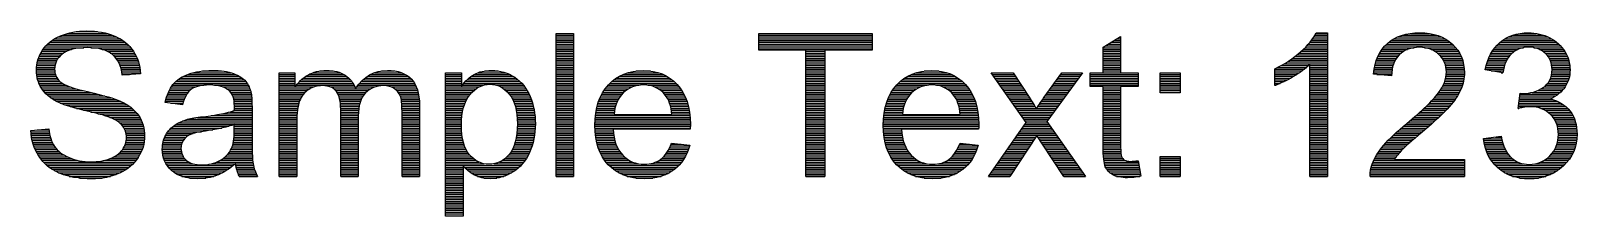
# Model space of a CAD drawing. Header units: metres. Extents: x 2.3 to 90.9, y 0.4 to 5.6.
# Drawn here: x 2.25 to 45.54, y 0.39 to 5.57 of the extents above; entities that cross this region are included whole.
import ezdxf

# ---------------------------------------------------------------- set-up
doc = ezdxf.new("R2010")
doc.units = ezdxf.units.M
pattern_1 = [(0, (0, 0), (0, 0.05), [])]

msp = doc.modelspace()

# ---------------------------------------------------------------- hatches: boundary and pattern name
h = msp.add_hatch()
h.set_pattern_fill('MY_PATTERN', color=1, style=0, pattern_type=2)
h.set_pattern_definition(pattern_1)
edge = h.paths.add_edge_path()
edge.add_line((2.251, 2.785), (2.75, 2.829))
edge.add_spline(control_points=[(2.75, 2.829), (2.774, 2.629), (2.829, 2.465), (2.915, 2.336), (3.002, 2.208), (3.136, 2.104), (3.318, 2.025), (3.5, 1.946), (3.704, 1.907), (3.932, 1.907), (4.134, 1.907), (4.312, 1.937), (4.467, 1.997), (4.621, 2.057), (4.736, 2.139), (4.812, 2.244), (4.887, 2.348), (4.925, 2.462), (4.925, 2.586), (4.925, 2.711), (4.889, 2.821), (4.816, 2.915), (4.743, 3.008), (4.623, 3.087), (4.456, 3.151), (4.348, 3.193), (4.111, 3.258), (3.744, 3.346), (3.376, 3.434), (3.119, 3.517), (2.971, 3.595), (2.78, 3.696), (2.638, 3.82), (2.544, 3.968), (2.451, 4.116), (2.404, 4.282), (2.404, 4.466), (2.404, 4.668), (2.461, 4.857), (2.576, 5.032), (2.69, 5.208), (2.858, 5.341), (3.078, 5.432), (3.298, 5.523), (3.543, 5.568), (3.812, 5.568), (4.108, 5.568), (4.37, 5.52), (4.596, 5.425), (4.823, 5.329), (4.997, 5.189), (5.119, 5.003), (5.241, 4.818), (5.306, 4.608), (5.315, 4.373)], knot_values=[0, 0, 0, 0, 1, 1, 1, 2, 2, 2, 3, 3, 3, 4, 4, 4, 5, 5, 5, 6, 6, 6, 7, 7, 7, 8, 8, 8, 9, 9, 9, 10, 10, 10, 11, 11, 11, 12, 12, 12, 13, 13, 13, 14, 14, 14, 15, 15, 15, 16, 16, 16, 17, 17, 17, 18, 18, 18, 18], degree=3, periodic=0)
edge.add_line((5.315, 4.373), (4.808, 4.335))
edge.add_spline(control_points=[(4.808, 4.335), (4.78, 4.588), (4.688, 4.779), (4.531, 4.908), (4.373, 5.037), (4.141, 5.102), (3.834, 5.102), (3.513, 5.102), (3.28, 5.043), (3.134, 4.926), (2.987, 4.808), (2.914, 4.667), (2.914, 4.501), (2.914, 4.358), (2.966, 4.239), (3.07, 4.147), (3.171, 4.054), (3.437, 3.959), (3.868, 3.862), (4.298, 3.764), (4.593, 3.679), (4.753, 3.606), (4.986, 3.499), (5.158, 3.363), (5.269, 3.198), (5.38, 3.034), (5.435, 2.844), (5.435, 2.63), (5.435, 2.417), (5.374, 2.216), (5.252, 2.028), (5.131, 1.84), (4.955, 1.693), (4.727, 1.589), (4.499, 1.484), (4.242, 1.432), (3.956, 1.432), (3.594, 1.432), (3.291, 1.485), (3.046, 1.59), (2.802, 1.696), (2.61, 1.854), (2.471, 2.066), (2.332, 2.278), (2.258, 2.518), (2.251, 2.785)], knot_values=[0, 0, 0, 0, 1, 1, 1, 2, 2, 2, 3, 3, 3, 4, 4, 4, 5, 5, 5, 6, 6, 6, 7, 7, 7, 8, 8, 8, 9, 9, 9, 10, 10, 10, 11, 11, 11, 12, 12, 12, 13, 13, 13, 14, 14, 14, 15, 15, 15, 15], degree=3, periodic=0)
h = msp.add_hatch()
h.set_pattern_fill('MY_PATTERN', color=1, style=0, pattern_type=2)
h.set_pattern_definition(pattern_1)
h.paths.add_polyline_path([(16.955, 1.5), (16.955, 5.5), (17.446, 5.5), (17.446, 1.5), (16.955, 1.5)])
h = msp.add_hatch()
h.set_pattern_fill('MY_PATTERN', color=1, style=0, pattern_type=2)
h.set_pattern_definition(pattern_1)
h.paths.add_polyline_path([(23.948, 1.5), (23.948, 5.028), (22.63, 5.028), (22.63, 5.5), (25.801, 5.5), (25.801, 5.028), (24.477, 5.028), (24.477, 1.5), (23.948, 1.5)])
h = msp.add_hatch()
h.set_pattern_fill('MY_PATTERN', color=1, style=0, pattern_type=2)
h.set_pattern_definition(pattern_1)
edge = h.paths.add_edge_path()
edge.add_line((33.255, 1.939), (33.326, 1.505))
edge.add_spline(control_points=[(33.326, 1.505), (33.188, 1.476), (33.064, 1.462), (32.955, 1.462), (32.777, 1.462), (32.638, 1.49), (32.54, 1.546), (32.442, 1.603), (32.373, 1.677), (32.333, 1.769), (32.293, 1.861), (32.273, 2.054), (32.273, 2.349)], knot_values=[0, 0, 0, 0, 1, 1, 1, 2, 2, 2, 3, 3, 3, 4, 4, 4, 4], degree=3, periodic=0)
edge.add_line((32.273, 2.349), (32.273, 4.016))
edge.add_line((32.273, 4.016), (31.913, 4.016))
edge.add_line((31.913, 4.016), (31.913, 4.398))
edge.add_line((31.913, 4.398), (32.273, 4.398))
edge.add_line((32.273, 4.398), (32.273, 5.115))
edge.add_line((32.273, 5.115), (32.761, 5.41))
edge.add_line((32.761, 5.41), (32.761, 4.398))
edge.add_line((32.761, 4.398), (33.255, 4.398))
edge.add_line((33.255, 4.398), (33.255, 4.016))
edge.add_line((33.255, 4.016), (32.761, 4.016))
edge.add_line((32.761, 4.016), (32.761, 2.321))
edge.add_spline(control_points=[(32.761, 2.321), (32.761, 2.181), (32.77, 2.091), (32.787, 2.051), (32.804, 2.011), (32.833, 1.979), (32.872, 1.956), (32.911, 1.932), (32.967, 1.92), (33.04, 1.92), (33.094, 1.92), (33.166, 1.927), (33.255, 1.939)], knot_values=[0, 0, 0, 0, 1, 1, 1, 2, 2, 2, 3, 3, 3, 4, 4, 4, 4], degree=3, periodic=0)
h = msp.add_hatch()
h.set_pattern_fill('MY_PATTERN', color=1, style=0, pattern_type=2)
h.set_pattern_definition(pattern_1)
edge = h.paths.add_edge_path()
edge.add_line((38.554, 1.5), (38.063, 1.5))
edge.add_line((38.063, 1.5), (38.063, 4.63))
edge.add_spline(control_points=[(38.063, 4.63), (37.945, 4.517), (37.789, 4.404), (37.598, 4.291), (37.406, 4.178), (37.233, 4.094), (37.08, 4.038)], knot_values=[0, 0, 0, 0, 1, 1, 1, 2, 2, 2, 2], degree=3, periodic=0)
edge.add_line((37.08, 4.038), (37.08, 4.512))
edge.add_spline(control_points=[(37.08, 4.512), (37.355, 4.641), (37.595, 4.798), (37.801, 4.982), (38.006, 5.165), (38.152, 5.344), (38.237, 5.516)], knot_values=[0, 0, 0, 0, 1, 1, 1, 2, 2, 2, 2], degree=3, periodic=0)
edge.add_line((38.237, 5.516), (38.554, 5.516))
edge.add_line((38.554, 5.516), (38.554, 1.5))
h = msp.add_hatch()
h.set_pattern_fill('MY_PATTERN', color=1, style=0, pattern_type=2)
h.set_pattern_definition(pattern_1)
edge = h.paths.add_edge_path()
edge.add_line((42.393, 1.972), (42.393, 1.5))
edge.add_line((42.393, 1.5), (39.749, 1.5))
edge.add_spline(control_points=[(39.749, 1.5), (39.745, 1.618), (39.764, 1.732), (39.806, 1.841), (39.874, 2.021), (39.981, 2.198), (40.13, 2.373), (40.278, 2.548), (40.492, 2.75), (40.772, 2.979), (41.207, 3.335), (41.501, 3.618), (41.653, 3.826), (41.806, 4.034), (41.883, 4.231), (41.883, 4.417), (41.883, 4.611), (41.813, 4.776), (41.674, 4.909), (41.535, 5.043), (41.353, 5.11), (41.13, 5.11), (40.893, 5.11), (40.704, 5.039), (40.562, 4.897), (40.42, 4.755), (40.348, 4.559), (40.347, 4.308)], knot_values=[0, 0, 0, 0, 1, 1, 1, 2, 2, 2, 3, 3, 3, 4, 4, 4, 5, 5, 5, 6, 6, 6, 7, 7, 7, 8, 8, 8, 9, 9, 9, 9], degree=3, periodic=0)
edge.add_line((40.347, 4.308), (39.842, 4.359))
edge.add_spline(control_points=[(39.842, 4.359), (39.876, 4.736), (40.006, 5.023), (40.232, 5.22), (40.457, 5.418), (40.76, 5.516), (41.141, 5.516), (41.524, 5.516), (41.828, 5.41), (42.052, 5.197), (42.276, 4.984), (42.387, 4.721), (42.387, 4.406), (42.387, 4.246), (42.355, 4.088), (42.289, 3.934), (42.224, 3.779), (42.115, 3.616), (41.963, 3.445), (41.811, 3.274), (41.559, 3.04), (41.206, 2.741), (40.911, 2.494), (40.722, 2.326), (40.638, 2.238), (40.555, 2.15), (40.486, 2.061), (40.431, 1.972)], knot_values=[0, 0, 0, 0, 1, 1, 1, 2, 2, 2, 3, 3, 3, 4, 4, 4, 5, 5, 5, 6, 6, 6, 7, 7, 7, 8, 8, 8, 9, 9, 9, 9], degree=3, periodic=0)
edge.add_line((40.431, 1.972), (42.393, 1.972))
h = msp.add_hatch()
h.set_pattern_fill('MY_PATTERN', color=1, style=0, pattern_type=2)
h.set_pattern_definition(pattern_1)
edge = h.paths.add_edge_path()
edge.add_line((42.922, 2.556), (43.413, 2.621))
edge.add_spline(control_points=[(43.413, 2.621), (43.47, 2.343), (43.566, 2.143), (43.701, 2.02), (43.837, 1.897), (44.002, 1.836), (44.196, 1.836), (44.427, 1.836), (44.623, 1.916), (44.782, 2.076), (44.941, 2.236), (45.02, 2.434), (45.02, 2.671), (45.02, 2.896), (44.947, 3.082), (44.799, 3.229), (44.652, 3.375), (44.465, 3.448), (44.237, 3.448), (44.145, 3.448), (44.029, 3.43), (43.891, 3.394)], knot_values=[0, 0, 0, 0, 1, 1, 1, 2, 2, 2, 3, 3, 3, 4, 4, 4, 5, 5, 5, 6, 6, 6, 7, 7, 7, 7], degree=3, periodic=0)
edge.add_line((43.891, 3.394), (43.945, 3.825))
edge.add_spline(control_points=[(43.945, 3.825), (43.978, 3.821), (44.005, 3.819), (44.025, 3.819), (44.234, 3.819), (44.422, 3.874), (44.589, 3.983), (44.757, 4.092), (44.84, 4.26), (44.84, 4.488), (44.84, 4.668), (44.779, 4.817), (44.658, 4.935), (44.536, 5.053), (44.378, 5.113), (44.186, 5.113), (43.995, 5.113), (43.835, 5.053), (43.708, 4.932), (43.581, 4.812), (43.499, 4.632), (43.462, 4.392)], knot_values=[0, 0, 0, 0, 1, 1, 1, 2, 2, 2, 3, 3, 3, 4, 4, 4, 5, 5, 5, 6, 6, 6, 7, 7, 7, 7], degree=3, periodic=0)
edge.add_line((43.462, 4.392), (42.971, 4.48))
edge.add_spline(control_points=[(42.971, 4.48), (43.031, 4.809), (43.168, 5.064), (43.381, 5.245), (43.593, 5.426), (43.858, 5.516), (44.175, 5.516), (44.393, 5.516), (44.594, 5.47), (44.778, 5.376), (44.961, 5.282), (45.102, 5.154), (45.199, 4.992), (45.296, 4.831), (45.345, 4.659), (45.345, 4.477), (45.345, 4.304), (45.299, 4.147), (45.206, 4.005), (45.113, 3.863), (44.976, 3.75), (44.794, 3.666)], knot_values=[0, 0, 0, 0, 1, 1, 1, 2, 2, 2, 3, 3, 3, 4, 4, 4, 5, 5, 5, 6, 6, 6, 7, 7, 7, 7], degree=3, periodic=0)
edge.add_spline(control_points=[(44.794, 3.666), (45.03, 3.612), (45.214, 3.499), (45.345, 3.327), (45.476, 3.155), (45.542, 2.94), (45.542, 2.681), (45.542, 2.332), (45.414, 2.036), (45.16, 1.793), (44.905, 1.55), (44.583, 1.429), (44.194, 1.429), (43.843, 1.429), (43.551, 1.534), (43.319, 1.743), (43.087, 1.952), (42.955, 2.223), (42.922, 2.556)], knot_values=[0, 0, 0, 0, 1, 1, 1, 2, 2, 2, 3, 3, 3, 4, 4, 4, 5, 5, 5, 6, 6, 6, 6], degree=3, periodic=0)
h = msp.add_hatch()
h.set_pattern_fill('MY_PATTERN', color=1, style=0, pattern_type=2)
h.set_pattern_definition(pattern_1)
edge = h.paths.add_edge_path()
edge.add_spline(control_points=[(7.986, 1.857), (7.804, 1.703), (7.629, 1.594), (7.461, 1.53), (7.293, 1.466), (7.112, 1.435), (6.92, 1.435), (6.601, 1.435), (6.357, 1.512), (6.186, 1.668), (6.015, 1.823), (5.929, 2.022), (5.929, 2.264), (5.929, 2.406), (5.961, 2.535), (6.026, 2.653), (6.09, 2.77), (6.175, 2.864), (6.28, 2.935), (6.384, 3.006), (6.502, 3.06), (6.633, 3.096), (6.729, 3.122), (6.875, 3.146), (7.07, 3.17), (7.466, 3.217), (7.758, 3.274), (7.945, 3.339)], knot_values=[0, 0, 0, 0, 1, 1, 1, 2, 2, 2, 3, 3, 3, 4, 4, 4, 5, 5, 5, 6, 6, 6, 7, 7, 7, 8, 8, 8, 9, 9, 9, 9], degree=3, periodic=0)
edge.add_spline(control_points=[(7.945, 3.339), (7.947, 3.406), (7.948, 3.449), (7.948, 3.467), (7.948, 3.667), (7.902, 3.808), (7.809, 3.89), (7.683, 4.001), (7.497, 4.057), (7.25, 4.057), (7.019, 4.057), (6.848, 4.016), (6.738, 3.935), (6.628, 3.854), (6.547, 3.711), (6.494, 3.505)], knot_values=[0, 0, 0, 0, 1, 1, 1, 2, 2, 2, 3, 3, 3, 4, 4, 4, 5, 5, 5, 5], degree=3, periodic=0)
edge.add_line((6.494, 3.505), (6.014, 3.571))
edge.add_spline(control_points=[(6.014, 3.571), (6.057, 3.776), (6.129, 3.942), (6.229, 4.069), (6.329, 4.195), (6.474, 4.293), (6.663, 4.361), (6.852, 4.429), (7.071, 4.463), (7.321, 4.463), (7.568, 4.463), (7.769, 4.434), (7.924, 4.376), (8.078, 4.318), (8.192, 4.244), (8.265, 4.156), (8.337, 4.068), (8.388, 3.957), (8.417, 3.822)], knot_values=[0, 0, 0, 0, 1, 1, 1, 2, 2, 2, 3, 3, 3, 4, 4, 4, 5, 5, 5, 6, 6, 6, 6], degree=3, periodic=0)
edge.add_spline(control_points=[(8.417, 3.822), (8.434, 3.738), (8.442, 3.587), (8.442, 3.369)], knot_values=[0, 0, 0, 0, 1, 1, 1, 1], degree=3, periodic=0)
edge.add_line((8.442, 3.369), (8.442, 2.714))
edge.add_spline(control_points=[(8.442, 2.714), (8.442, 2.258), (8.452, 1.969), (8.473, 1.848), (8.494, 1.727), (8.536, 1.611), (8.598, 1.5)], knot_values=[0, 0, 0, 0, 1, 1, 1, 2, 2, 2, 2], degree=3, periodic=0)
edge.add_line((8.598, 1.5), (8.085, 1.5))
edge.add_spline(control_points=[(8.085, 1.5), (8.034, 1.602), (8.001, 1.721), (7.986, 1.857)], knot_values=[0, 0, 0, 0, 1, 1, 1, 1], degree=3, periodic=0)
edge = h.paths.add_edge_path(flags=0)
edge.add_spline(control_points=[(7.945, 2.954), (7.767, 2.882), (7.5, 2.82), (7.143, 2.769), (6.941, 2.74), (6.799, 2.707), (6.715, 2.671), (6.631, 2.634), (6.567, 2.581), (6.521, 2.511), (6.476, 2.441), (6.453, 2.363), (6.453, 2.278), (6.453, 2.147), (6.503, 2.038), (6.602, 1.95), (6.701, 1.863), (6.846, 1.819), (7.037, 1.819), (7.226, 1.819), (7.394, 1.861), (7.542, 1.943), (7.689, 2.026), (7.797, 2.139), (7.866, 2.283), (7.919, 2.394), (7.945, 2.558), (7.945, 2.774)], knot_values=[0, 0, 0, 0, 1, 1, 1, 2, 2, 2, 3, 3, 3, 4, 4, 4, 5, 5, 5, 6, 6, 6, 7, 7, 7, 8, 8, 8, 9, 9, 9, 9], degree=3, periodic=0)
edge.add_line((7.945, 2.774), (7.945, 2.954))
h = msp.add_hatch()
h.set_pattern_fill('MY_PATTERN', color=1, style=0, pattern_type=2)
h.set_pattern_definition(pattern_1)
edge = h.paths.add_edge_path()
edge.add_line((9.203, 1.5), (9.203, 4.398))
edge.add_line((9.203, 4.398), (9.643, 4.398))
edge.add_line((9.643, 4.398), (9.643, 3.991))
edge.add_spline(control_points=[(9.643, 3.991), (9.734, 4.133), (9.854, 4.247), (10.005, 4.334), (10.156, 4.42), (10.328, 4.463), (10.521, 4.463), (10.736, 4.463), (10.912, 4.419), (11.049, 4.329), (11.186, 4.24), (11.283, 4.116), (11.34, 3.956)], knot_values=[0, 0, 0, 0, 1, 1, 1, 2, 2, 2, 3, 3, 3, 4, 4, 4, 4], degree=3, periodic=0)
edge.add_spline(control_points=[(11.34, 3.956), (11.569, 4.294), (11.867, 4.463), (12.235, 4.463), (12.522, 4.463), (12.743, 4.384), (12.898, 4.224), (13.052, 4.065), (13.13, 3.82), (13.13, 3.489)], knot_values=[0, 0, 0, 0, 1, 1, 1, 2, 2, 2, 3, 3, 3, 3], degree=3, periodic=0)
edge.add_line((13.13, 3.489), (13.13, 1.5))
edge.add_line((13.13, 1.5), (12.641, 1.5))
edge.add_line((12.641, 1.5), (12.641, 3.325))
edge.add_spline(control_points=[(12.641, 3.325), (12.641, 3.522), (12.625, 3.663), (12.593, 3.75), (12.562, 3.836), (12.504, 3.906), (12.42, 3.958), (12.337, 4.011), (12.238, 4.038), (12.126, 4.038), (11.922, 4.038), (11.753, 3.97), (11.618, 3.834), (11.483, 3.699), (11.416, 3.482), (11.416, 3.183)], knot_values=[0, 0, 0, 0, 1, 1, 1, 2, 2, 2, 3, 3, 3, 4, 4, 4, 5, 5, 5, 5], degree=3, periodic=0)
edge.add_line((11.416, 3.183), (11.416, 1.5))
edge.add_line((11.416, 1.5), (10.925, 1.5))
edge.add_line((10.925, 1.5), (10.925, 3.383))
edge.add_spline(control_points=[(10.925, 3.383), (10.925, 3.601), (10.885, 3.765), (10.805, 3.874), (10.725, 3.983), (10.594, 4.038), (10.412, 4.038), (10.274, 4.038), (10.146, 4.001), (10.029, 3.928), (9.911, 3.856), (9.826, 3.749), (9.774, 3.609), (9.721, 3.469), (9.694, 3.267), (9.694, 3.003)], knot_values=[0, 0, 0, 0, 1, 1, 1, 2, 2, 2, 3, 3, 3, 4, 4, 4, 5, 5, 5, 5], degree=3, periodic=0)
edge.add_line((9.694, 3.003), (9.694, 1.5))
edge.add_line((9.694, 1.5), (9.203, 1.5))
h = msp.add_hatch()
h.set_pattern_fill('MY_PATTERN', color=1, style=0, pattern_type=2)
h.set_pattern_definition(pattern_1)
edge = h.paths.add_edge_path()
edge.add_line((13.858, 0.389), (13.858, 4.398))
edge.add_line((13.858, 4.398), (14.306, 4.398))
edge.add_line((14.306, 4.398), (14.306, 4.021))
edge.add_spline(control_points=[(14.306, 4.021), (14.411, 4.168), (14.53, 4.279), (14.663, 4.353), (14.796, 4.426), (14.957, 4.463), (15.146, 4.463), (15.393, 4.463), (15.612, 4.399), (15.801, 4.272), (15.99, 4.145), (16.133, 3.965), (16.229, 3.733), (16.326, 3.501), (16.374, 3.247), (16.374, 2.971), (16.374, 2.674), (16.321, 2.407), (16.214, 2.17), (16.108, 1.932), (15.953, 1.751), (15.75, 1.624), (15.548, 1.498), (15.334, 1.435), (15.111, 1.435), (14.947, 1.435), (14.8, 1.469), (14.67, 1.538), (14.54, 1.607), (14.433, 1.695), (14.349, 1.8)], knot_values=[0, 0, 0, 0, 1, 1, 1, 2, 2, 2, 3, 3, 3, 4, 4, 4, 5, 5, 5, 6, 6, 6, 7, 7, 7, 8, 8, 8, 9, 9, 9, 10, 10, 10, 10], degree=3, periodic=0)
edge.add_line((14.349, 1.8), (14.349, 0.389))
edge.add_line((14.349, 0.389), (13.858, 0.389))
edge = h.paths.add_edge_path(flags=0)
edge.add_spline(control_points=[(14.303, 2.932), (14.303, 2.56), (14.378, 2.284), (14.529, 2.106), (14.68, 1.927), (14.863, 1.838), (15.078, 1.838), (15.296, 1.838), (15.483, 1.931), (15.638, 2.115), (15.794, 2.3), (15.872, 2.586), (15.872, 2.973), (15.872, 3.343), (15.796, 3.619), (15.644, 3.803), (15.492, 3.987), (15.311, 4.078), (15.1, 4.078), (14.89, 4.078), (14.705, 3.981), (14.544, 3.785), (14.383, 3.59), (14.303, 3.305), (14.303, 2.932)], knot_values=[0, 0, 0, 0, 1, 1, 1, 2, 2, 2, 3, 3, 3, 4, 4, 4, 5, 5, 5, 6, 6, 6, 7, 7, 7, 8, 8, 8, 8], degree=3, periodic=0)
h = msp.add_hatch()
h.set_pattern_fill('MY_PATTERN', color=1, style=0, pattern_type=2)
h.set_pattern_definition(pattern_1)
edge = h.paths.add_edge_path()
edge.add_line((20.191, 2.433), (20.698, 2.37))
edge.add_spline(control_points=[(20.698, 2.37), (20.618, 2.074), (20.47, 1.844), (20.254, 1.68), (20.037, 1.516), (19.761, 1.435), (19.424, 1.435), (19, 1.435), (18.664, 1.565), (18.416, 1.826), (18.168, 2.087), (18.044, 2.453), (18.044, 2.924), (18.044, 3.412), (18.169, 3.79), (18.42, 4.059), (18.671, 4.329), (18.997, 4.463), (19.397, 4.463), (19.784, 4.463), (20.101, 4.331), (20.347, 4.068), (20.592, 3.804), (20.715, 3.433), (20.715, 2.954), (20.715, 2.925), (20.714, 2.882), (20.712, 2.823)], knot_values=[0, 0, 0, 0, 1, 1, 1, 2, 2, 2, 3, 3, 3, 4, 4, 4, 5, 5, 5, 6, 6, 6, 7, 7, 7, 8, 8, 8, 9, 9, 9, 9], degree=3, periodic=0)
edge.add_line((20.712, 2.823), (18.551, 2.823))
edge.add_spline(control_points=[(18.551, 2.823), (18.569, 2.505), (18.659, 2.261), (18.821, 2.092), (18.983, 1.923), (19.185, 1.838), (19.427, 1.838), (19.607, 1.838), (19.761, 1.886), (19.888, 1.98), (20.015, 2.075), (20.116, 2.226), (20.191, 2.433)], knot_values=[0, 0, 0, 0, 1, 1, 1, 2, 2, 2, 3, 3, 3, 4, 4, 4, 4], degree=3, periodic=0)
edge = h.paths.add_edge_path(flags=0)
edge.add_line((18.578, 3.227), (20.196, 3.227))
edge.add_spline(control_points=[(20.196, 3.227), (20.175, 3.471), (20.113, 3.654), (20.011, 3.776), (19.854, 3.965), (19.652, 4.059), (19.402, 4.059), (19.177, 4.059), (18.987, 3.984), (18.834, 3.833), (18.68, 3.682), (18.595, 3.48), (18.578, 3.227)], knot_values=[0, 0, 0, 0, 1, 1, 1, 2, 2, 2, 3, 3, 3, 4, 4, 4, 4], degree=3, periodic=0)
h = msp.add_hatch()
h.set_pattern_fill('MY_PATTERN', color=1, style=0, pattern_type=2)
h.set_pattern_definition(pattern_1)
edge = h.paths.add_edge_path()
edge.add_line((28.265, 2.433), (28.772, 2.37))
edge.add_spline(control_points=[(28.772, 2.37), (28.692, 2.074), (28.544, 1.844), (28.327, 1.68), (28.111, 1.516), (27.834, 1.435), (27.498, 1.435), (27.074, 1.435), (26.738, 1.565), (26.49, 1.826), (26.241, 2.087), (26.117, 2.453), (26.117, 2.924), (26.117, 3.412), (26.243, 3.79), (26.494, 4.059), (26.745, 4.329), (27.07, 4.463), (27.471, 4.463), (27.858, 4.463), (28.175, 4.331), (28.42, 4.068), (28.666, 3.804), (28.789, 3.433), (28.789, 2.954), (28.789, 2.925), (28.788, 2.882), (28.786, 2.823)], knot_values=[0, 0, 0, 0, 1, 1, 1, 2, 2, 2, 3, 3, 3, 4, 4, 4, 5, 5, 5, 6, 6, 6, 7, 7, 7, 8, 8, 8, 9, 9, 9, 9], degree=3, periodic=0)
edge.add_line((28.786, 2.823), (26.625, 2.823))
edge.add_spline(control_points=[(26.625, 2.823), (26.643, 2.505), (26.733, 2.261), (26.895, 2.092), (27.057, 1.923), (27.259, 1.838), (27.501, 1.838), (27.681, 1.838), (27.834, 1.886), (27.962, 1.98), (28.089, 2.075), (28.19, 2.226), (28.265, 2.433)], knot_values=[0, 0, 0, 0, 1, 1, 1, 2, 2, 2, 3, 3, 3, 4, 4, 4, 4], degree=3, periodic=0)
edge = h.paths.add_edge_path(flags=0)
edge.add_line((26.652, 3.227), (28.27, 3.227))
edge.add_spline(control_points=[(28.27, 3.227), (28.248, 3.471), (28.186, 3.654), (28.085, 3.776), (27.928, 3.965), (27.725, 4.059), (27.476, 4.059), (27.251, 4.059), (27.061, 3.984), (26.907, 3.833), (26.754, 3.682), (26.668, 3.48), (26.652, 3.227)], knot_values=[0, 0, 0, 0, 1, 1, 1, 2, 2, 2, 3, 3, 3, 4, 4, 4, 4], degree=3, periodic=0)
h = msp.add_hatch()
h.set_pattern_fill('MY_PATTERN', color=1, style=0, pattern_type=2)
h.set_pattern_definition(pattern_1)
edge = h.paths.add_edge_path()
edge.add_line((29.061, 1.5), (30.12, 3.006))
edge.add_line((30.12, 3.006), (29.141, 4.398))
edge.add_line((29.141, 4.398), (29.754, 4.398))
edge.add_line((29.754, 4.398), (30.199, 3.718))
edge.add_spline(control_points=[(30.199, 3.718), (30.283, 3.589), (30.35, 3.481), (30.401, 3.394)], knot_values=[0, 0, 0, 0, 1, 1, 1, 1], degree=3, periodic=0)
edge.add_spline(control_points=[(30.401, 3.394), (30.481, 3.514), (30.555, 3.62), (30.622, 3.713)], knot_values=[0, 0, 0, 0, 1, 1, 1, 1], degree=3, periodic=0)
edge.add_line((30.622, 3.713), (31.111, 4.398))
edge.add_line((31.111, 4.398), (31.697, 4.398))
edge.add_line((31.697, 4.398), (30.696, 3.033))
edge.add_line((30.696, 3.033), (31.774, 1.5))
edge.add_line((31.774, 1.5), (31.171, 1.5))
edge.add_line((31.171, 1.5), (30.576, 2.4))
edge.add_line((30.576, 2.4), (30.417, 2.643))
edge.add_line((30.417, 2.643), (29.656, 1.5))
edge.add_line((29.656, 1.5), (29.061, 1.5))
h = msp.add_hatch()
h.set_pattern_fill('MY_PATTERN', color=1, style=0, pattern_type=2)
h.set_pattern_definition(pattern_1)
h.paths.add_polyline_path([(33.872, 3.838), (33.872, 4.398), (34.431, 4.398), (34.431, 3.838), (33.872, 3.838)])
h = msp.add_hatch()
h.set_pattern_fill('MY_PATTERN', color=1, style=0, pattern_type=2)
h.set_pattern_definition(pattern_1)
h.paths.add_polyline_path([(33.872, 1.5), (33.872, 2.059), (34.431, 2.059), (34.431, 1.5), (33.872, 1.5)])

# ---------------------------------------------------------------- linework, layer by layer
at = {"color": 2}
for points in [[(16.955, 1.5), (16.955, 5.5), (17.446, 5.5), (17.446, 1.5), (16.955, 1.5)], [(23.948, 1.5), (23.948, 5.028), (22.63, 5.028), (22.63, 5.5), (25.801, 5.5), (25.801, 5.028), (24.477, 5.028), (24.477, 1.5), (23.948, 1.5)], [(32.273, 2.349), (32.273, 4.016), (31.913, 4.016), (31.913, 4.398), (32.273, 4.398), (32.273, 5.115), (32.761, 5.41), (32.761, 4.398), (33.255, 4.398), (33.255, 4.016), (32.761, 4.016), (32.761, 2.321)], [(38.237, 5.516), (38.554, 5.516), (38.554, 1.5)], [(5.315, 4.373), (4.808, 4.335)], [(9.203, 1.5), (9.203, 4.398), (9.643, 4.398), (9.643, 3.991)], [(13.858, 0.389), (13.858, 4.398), (14.306, 4.398), (14.306, 4.021)], [(29.061, 1.5), (30.12, 3.006), (29.141, 4.398), (29.754, 4.398), (30.199, 3.718)], [(30.622, 3.713), (31.111, 4.398), (31.697, 4.398), (30.696, 3.033), (31.774, 1.5), (31.171, 1.5), (30.576, 2.4), (30.417, 2.643), (29.656, 1.5), (29.061, 1.5)], [(33.872, 3.838), (33.872, 4.398), (34.431, 4.398), (34.431, 3.838), (33.872, 3.838)], [(37.08, 4.038), (37.08, 4.512)], [(38.554, 1.5), (38.063, 1.5), (38.063, 4.63)], [(40.347, 4.308), (39.842, 4.359)], [(43.462, 4.392), (42.971, 4.48)], [(6.494, 3.505), (6.014, 3.571)], [(13.13, 3.489), (13.13, 1.5), (12.641, 1.5), (12.641, 3.325)], [(43.891, 3.394), (43.945, 3.825)], [(8.442, 3.369), (8.442, 2.714)], [(11.416, 3.183), (11.416, 1.5), (10.925, 1.5), (10.925, 3.383)], [(18.578, 3.227), (20.196, 3.227)], [(26.652, 3.227), (28.27, 3.227)], [(2.251, 2.785), (2.75, 2.829)], [(7.945, 2.774), (7.945, 2.954)], [(9.694, 3.003), (9.694, 1.5), (9.203, 1.5)], [(20.712, 2.823), (18.551, 2.823)], [(28.786, 2.823), (26.625, 2.823)], [(42.922, 2.556), (43.413, 2.621)], [(20.191, 2.433), (20.698, 2.37)], [(28.265, 2.433), (28.772, 2.37)], [(14.349, 1.8), (14.349, 0.389), (13.858, 0.389)], [(33.255, 1.939), (33.326, 1.505)], [(33.872, 1.5), (33.872, 2.059), (34.431, 2.059), (34.431, 1.5), (33.872, 1.5)], [(42.393, 1.972), (42.393, 1.5), (39.749, 1.5)], [(40.431, 1.972), (42.393, 1.972)], [(8.598, 1.5), (8.085, 1.5)]]:
    msp.add_lwpolyline(points, dxfattribs=at)
for points, knots in [([(2.75, 2.829), (2.774, 2.629), (2.829, 2.465), (2.915, 2.336), (3.002, 2.208), (3.136, 2.104), (3.318, 2.025), (3.5, 1.946), (3.704, 1.907), (3.932, 1.907), (4.134, 1.907), (4.312, 1.937), (4.467, 1.997), (4.621, 2.057), (4.736, 2.139), (4.812, 2.244), (4.887, 2.348), (4.925, 2.462), (4.925, 2.586), (4.925, 2.711), (4.889, 2.821), (4.816, 2.915), (4.743, 3.008), (4.623, 3.087), (4.456, 3.151), (4.348, 3.193), (4.111, 3.258), (3.744, 3.346), (3.376, 3.434), (3.119, 3.517), (2.971, 3.595), (2.78, 3.696), (2.638, 3.82), (2.544, 3.968), (2.451, 4.116), (2.404, 4.282), (2.404, 4.466), (2.404, 4.668), (2.461, 4.857), (2.576, 5.032), (2.69, 5.208), (2.858, 5.341), (3.078, 5.432), (3.298, 5.523), (3.543, 5.568), (3.812, 5.568), (4.108, 5.568), (4.37, 5.52), (4.596, 5.425), (4.823, 5.329), (4.997, 5.189), (5.119, 5.003), (5.241, 4.818), (5.306, 4.608), (5.315, 4.373)], [0, 0, 0, 0, 1, 1, 1, 2, 2, 2, 3, 3, 3, 4, 4, 4, 5, 5, 5, 6, 6, 6, 7, 7, 7, 8, 8, 8, 9, 9, 9, 10, 10, 10, 11, 11, 11, 12, 12, 12, 13, 13, 13, 14, 14, 14, 15, 15, 15, 16, 16, 16, 17, 17, 17, 18, 18, 18, 18]), ([(37.08, 4.512), (37.355, 4.641), (37.595, 4.798), (37.801, 4.982), (38.006, 5.165), (38.152, 5.344), (38.237, 5.516)], [0, 0, 0, 0, 1, 1, 1, 2, 2, 2, 2]), ([(39.842, 4.359), (39.876, 4.736), (40.006, 5.023), (40.232, 5.22), (40.457, 5.418), (40.76, 5.516), (41.141, 5.516), (41.524, 5.516), (41.828, 5.41), (42.052, 5.197), (42.276, 4.984), (42.387, 4.721), (42.387, 4.406), (42.387, 4.246), (42.355, 4.088), (42.289, 3.934), (42.224, 3.779), (42.115, 3.616), (41.963, 3.445), (41.811, 3.274), (41.559, 3.04), (41.206, 2.741), (40.911, 2.494), (40.722, 2.326), (40.638, 2.238), (40.555, 2.15), (40.486, 2.061), (40.431, 1.972)], [0, 0, 0, 0, 1, 1, 1, 2, 2, 2, 3, 3, 3, 4, 4, 4, 5, 5, 5, 6, 6, 6, 7, 7, 7, 8, 8, 8, 9, 9, 9, 9]), ([(42.971, 4.48), (43.031, 4.809), (43.168, 5.064), (43.381, 5.245), (43.593, 5.426), (43.858, 5.516), (44.175, 5.516), (44.393, 5.516), (44.594, 5.47), (44.778, 5.376), (44.961, 5.282), (45.102, 5.154), (45.199, 4.992), (45.296, 4.831), (45.345, 4.659), (45.345, 4.477), (45.345, 4.304), (45.299, 4.147), (45.206, 4.005), (45.113, 3.863), (44.976, 3.75), (44.794, 3.666)], [0, 0, 0, 0, 1, 1, 1, 2, 2, 2, 3, 3, 3, 4, 4, 4, 5, 5, 5, 6, 6, 6, 7, 7, 7, 7]), ([(4.808, 4.335), (4.78, 4.588), (4.688, 4.779), (4.531, 4.908), (4.373, 5.037), (4.141, 5.102), (3.834, 5.102), (3.513, 5.102), (3.28, 5.043), (3.134, 4.926), (2.987, 4.808), (2.914, 4.667), (2.914, 4.501), (2.914, 4.358), (2.966, 4.239), (3.07, 4.147), (3.171, 4.054), (3.437, 3.959), (3.868, 3.862), (4.298, 3.764), (4.593, 3.679), (4.753, 3.606), (4.986, 3.499), (5.158, 3.363), (5.269, 3.198), (5.38, 3.034), (5.435, 2.844), (5.435, 2.63), (5.435, 2.417), (5.374, 2.216), (5.252, 2.028), (5.131, 1.84), (4.955, 1.693), (4.727, 1.589), (4.499, 1.484), (4.242, 1.432), (3.956, 1.432), (3.594, 1.432), (3.291, 1.485), (3.046, 1.59), (2.802, 1.696), (2.61, 1.854), (2.471, 2.066), (2.332, 2.278), (2.258, 2.518), (2.251, 2.785)], [0, 0, 0, 0, 1, 1, 1, 2, 2, 2, 3, 3, 3, 4, 4, 4, 5, 5, 5, 6, 6, 6, 7, 7, 7, 8, 8, 8, 9, 9, 9, 10, 10, 10, 11, 11, 11, 12, 12, 12, 13, 13, 13, 14, 14, 14, 15, 15, 15, 15]), ([(39.749, 1.5), (39.745, 1.618), (39.764, 1.732), (39.806, 1.841), (39.874, 2.021), (39.981, 2.198), (40.13, 2.373), (40.278, 2.548), (40.492, 2.75), (40.772, 2.979), (41.207, 3.335), (41.501, 3.618), (41.653, 3.826), (41.806, 4.034), (41.883, 4.231), (41.883, 4.417), (41.883, 4.611), (41.813, 4.776), (41.674, 4.909), (41.535, 5.043), (41.353, 5.11), (41.13, 5.11), (40.893, 5.11), (40.704, 5.039), (40.562, 4.897), (40.42, 4.755), (40.348, 4.559), (40.347, 4.308)], [0, 0, 0, 0, 1, 1, 1, 2, 2, 2, 3, 3, 3, 4, 4, 4, 5, 5, 5, 6, 6, 6, 7, 7, 7, 8, 8, 8, 9, 9, 9, 9]), ([(43.945, 3.825), (43.978, 3.821), (44.005, 3.819), (44.025, 3.819), (44.234, 3.819), (44.422, 3.874), (44.589, 3.983), (44.757, 4.092), (44.84, 4.26), (44.84, 4.488), (44.84, 4.668), (44.779, 4.817), (44.658, 4.935), (44.536, 5.053), (44.378, 5.113), (44.186, 5.113), (43.995, 5.113), (43.835, 5.053), (43.708, 4.932), (43.581, 4.812), (43.499, 4.632), (43.462, 4.392)], [0, 0, 0, 0, 1, 1, 1, 2, 2, 2, 3, 3, 3, 4, 4, 4, 5, 5, 5, 6, 6, 6, 7, 7, 7, 7]), ([(6.014, 3.571), (6.057, 3.776), (6.129, 3.942), (6.229, 4.069), (6.329, 4.195), (6.474, 4.293), (6.663, 4.361), (6.852, 4.429), (7.071, 4.463), (7.321, 4.463), (7.568, 4.463), (7.769, 4.434), (7.924, 4.376), (8.078, 4.318), (8.192, 4.244), (8.265, 4.156), (8.337, 4.068), (8.388, 3.957), (8.417, 3.822)], [0, 0, 0, 0, 1, 1, 1, 2, 2, 2, 3, 3, 3, 4, 4, 4, 5, 5, 5, 6, 6, 6, 6]), ([(9.643, 3.991), (9.734, 4.133), (9.854, 4.247), (10.005, 4.334), (10.156, 4.42), (10.328, 4.463), (10.521, 4.463), (10.736, 4.463), (10.912, 4.419), (11.049, 4.329), (11.186, 4.24), (11.283, 4.116), (11.34, 3.956)], [0, 0, 0, 0, 1, 1, 1, 2, 2, 2, 3, 3, 3, 4, 4, 4, 4]), ([(11.34, 3.956), (11.569, 4.294), (11.867, 4.463), (12.235, 4.463), (12.522, 4.463), (12.743, 4.384), (12.898, 4.224), (13.052, 4.065), (13.13, 3.82), (13.13, 3.489)], [0, 0, 0, 0, 1, 1, 1, 2, 2, 2, 3, 3, 3, 3]), ([(14.306, 4.021), (14.411, 4.168), (14.53, 4.279), (14.663, 4.353), (14.796, 4.426), (14.957, 4.463), (15.146, 4.463), (15.393, 4.463), (15.612, 4.399), (15.801, 4.272), (15.99, 4.145), (16.133, 3.965), (16.229, 3.733), (16.326, 3.501), (16.374, 3.247), (16.374, 2.971), (16.374, 2.674), (16.321, 2.407), (16.214, 2.17), (16.108, 1.932), (15.953, 1.751), (15.75, 1.624), (15.548, 1.498), (15.334, 1.435), (15.111, 1.435), (14.947, 1.435), (14.8, 1.469), (14.67, 1.538), (14.54, 1.607), (14.433, 1.695), (14.349, 1.8)], [0, 0, 0, 0, 1, 1, 1, 2, 2, 2, 3, 3, 3, 4, 4, 4, 5, 5, 5, 6, 6, 6, 7, 7, 7, 8, 8, 8, 9, 9, 9, 10, 10, 10, 10]), ([(20.698, 2.37), (20.618, 2.074), (20.47, 1.844), (20.254, 1.68), (20.037, 1.516), (19.761, 1.435), (19.424, 1.435), (19, 1.435), (18.664, 1.565), (18.416, 1.826), (18.168, 2.087), (18.044, 2.453), (18.044, 2.924), (18.044, 3.412), (18.169, 3.79), (18.42, 4.059), (18.671, 4.329), (18.997, 4.463), (19.397, 4.463), (19.784, 4.463), (20.101, 4.331), (20.347, 4.068), (20.592, 3.804), (20.715, 3.433), (20.715, 2.954), (20.715, 2.925), (20.714, 2.882), (20.712, 2.823)], [0, 0, 0, 0, 1, 1, 1, 2, 2, 2, 3, 3, 3, 4, 4, 4, 5, 5, 5, 6, 6, 6, 7, 7, 7, 8, 8, 8, 9, 9, 9, 9]), ([(28.772, 2.37), (28.692, 2.074), (28.544, 1.844), (28.327, 1.68), (28.111, 1.516), (27.834, 1.435), (27.498, 1.435), (27.074, 1.435), (26.738, 1.565), (26.49, 1.826), (26.241, 2.087), (26.117, 2.453), (26.117, 2.924), (26.117, 3.412), (26.243, 3.79), (26.494, 4.059), (26.745, 4.329), (27.07, 4.463), (27.471, 4.463), (27.858, 4.463), (28.175, 4.331), (28.42, 4.068), (28.666, 3.804), (28.789, 3.433), (28.789, 2.954), (28.789, 2.925), (28.788, 2.882), (28.786, 2.823)], [0, 0, 0, 0, 1, 1, 1, 2, 2, 2, 3, 3, 3, 4, 4, 4, 5, 5, 5, 6, 6, 6, 7, 7, 7, 8, 8, 8, 9, 9, 9, 9]), ([(38.063, 4.63), (37.945, 4.517), (37.789, 4.404), (37.598, 4.291), (37.406, 4.178), (37.233, 4.094), (37.08, 4.038)], [0, 0, 0, 0, 1, 1, 1, 2, 2, 2, 2]), ([(7.945, 3.339), (7.947, 3.406), (7.948, 3.449), (7.948, 3.467), (7.948, 3.667), (7.902, 3.808), (7.809, 3.89), (7.683, 4.001), (7.497, 4.057), (7.25, 4.057), (7.019, 4.057), (6.848, 4.016), (6.738, 3.935), (6.628, 3.854), (6.547, 3.711), (6.494, 3.505)], [0, 0, 0, 0, 1, 1, 1, 2, 2, 2, 3, 3, 3, 4, 4, 4, 5, 5, 5, 5]), ([(10.925, 3.383), (10.925, 3.601), (10.885, 3.765), (10.805, 3.874), (10.725, 3.983), (10.594, 4.038), (10.412, 4.038), (10.274, 4.038), (10.146, 4.001), (10.029, 3.928), (9.911, 3.856), (9.826, 3.749), (9.774, 3.609), (9.721, 3.469), (9.694, 3.267), (9.694, 3.003)], [0, 0, 0, 0, 1, 1, 1, 2, 2, 2, 3, 3, 3, 4, 4, 4, 5, 5, 5, 5]), ([(12.641, 3.325), (12.641, 3.522), (12.625, 3.663), (12.593, 3.75), (12.562, 3.836), (12.504, 3.906), (12.42, 3.958), (12.337, 4.011), (12.238, 4.038), (12.126, 4.038), (11.922, 4.038), (11.753, 3.97), (11.618, 3.834), (11.483, 3.699), (11.416, 3.482), (11.416, 3.183)], [0, 0, 0, 0, 1, 1, 1, 2, 2, 2, 3, 3, 3, 4, 4, 4, 5, 5, 5, 5]), ([(14.303, 2.932), (14.303, 2.56), (14.378, 2.284), (14.529, 2.106), (14.68, 1.927), (14.863, 1.838), (15.078, 1.838), (15.296, 1.838), (15.483, 1.931), (15.638, 2.115), (15.794, 2.3), (15.872, 2.586), (15.872, 2.973), (15.872, 3.343), (15.796, 3.619), (15.644, 3.803), (15.492, 3.987), (15.311, 4.078), (15.1, 4.078), (14.89, 4.078), (14.705, 3.981), (14.544, 3.785), (14.383, 3.59), (14.303, 3.305), (14.303, 2.932)], [0, 0, 0, 0, 1, 1, 1, 2, 2, 2, 3, 3, 3, 4, 4, 4, 5, 5, 5, 6, 6, 6, 7, 7, 7, 8, 8, 8, 8]), ([(20.196, 3.227), (20.175, 3.471), (20.113, 3.654), (20.011, 3.776), (19.854, 3.965), (19.652, 4.059), (19.402, 4.059), (19.177, 4.059), (18.987, 3.984), (18.834, 3.833), (18.68, 3.682), (18.595, 3.48), (18.578, 3.227)], [0, 0, 0, 0, 1, 1, 1, 2, 2, 2, 3, 3, 3, 4, 4, 4, 4]), ([(28.27, 3.227), (28.248, 3.471), (28.186, 3.654), (28.085, 3.776), (27.928, 3.965), (27.725, 4.059), (27.476, 4.059), (27.251, 4.059), (27.061, 3.984), (26.907, 3.833), (26.754, 3.682), (26.668, 3.48), (26.652, 3.227)], [0, 0, 0, 0, 1, 1, 1, 2, 2, 2, 3, 3, 3, 4, 4, 4, 4]), ([(44.794, 3.666), (45.03, 3.612), (45.214, 3.499), (45.345, 3.327), (45.476, 3.155), (45.542, 2.94), (45.542, 2.681), (45.542, 2.332), (45.414, 2.036), (45.16, 1.793), (44.905, 1.55), (44.583, 1.429), (44.194, 1.429), (43.843, 1.429), (43.551, 1.534), (43.319, 1.743), (43.087, 1.952), (42.955, 2.223), (42.922, 2.556)], [0, 0, 0, 0, 1, 1, 1, 2, 2, 2, 3, 3, 3, 4, 4, 4, 5, 5, 5, 6, 6, 6, 6]), ([(7.986, 1.857), (7.804, 1.703), (7.629, 1.594), (7.461, 1.53), (7.293, 1.466), (7.112, 1.435), (6.92, 1.435), (6.601, 1.435), (6.357, 1.512), (6.186, 1.668), (6.015, 1.823), (5.929, 2.022), (5.929, 2.264), (5.929, 2.406), (5.961, 2.535), (6.026, 2.653), (6.09, 2.77), (6.175, 2.864), (6.28, 2.935), (6.384, 3.006), (6.502, 3.06), (6.633, 3.096), (6.729, 3.122), (6.875, 3.146), (7.07, 3.17), (7.466, 3.217), (7.758, 3.274), (7.945, 3.339)], [0, 0, 0, 0, 1, 1, 1, 2, 2, 2, 3, 3, 3, 4, 4, 4, 5, 5, 5, 6, 6, 6, 7, 7, 7, 8, 8, 8, 9, 9, 9, 9]), ([(43.413, 2.621), (43.47, 2.343), (43.566, 2.143), (43.701, 2.02), (43.837, 1.897), (44.002, 1.836), (44.196, 1.836), (44.427, 1.836), (44.623, 1.916), (44.782, 2.076), (44.941, 2.236), (45.02, 2.434), (45.02, 2.671), (45.02, 2.896), (44.947, 3.082), (44.799, 3.229), (44.652, 3.375), (44.465, 3.448), (44.237, 3.448), (44.145, 3.448), (44.029, 3.43), (43.891, 3.394)], [0, 0, 0, 0, 1, 1, 1, 2, 2, 2, 3, 3, 3, 4, 4, 4, 5, 5, 5, 6, 6, 6, 7, 7, 7, 7]), ([(7.945, 2.954), (7.767, 2.882), (7.5, 2.82), (7.143, 2.769), (6.941, 2.74), (6.799, 2.707), (6.715, 2.671), (6.631, 2.634), (6.567, 2.581), (6.521, 2.511), (6.476, 2.441), (6.453, 2.363), (6.453, 2.278), (6.453, 2.147), (6.503, 2.038), (6.602, 1.95), (6.701, 1.863), (6.846, 1.819), (7.037, 1.819), (7.226, 1.819), (7.394, 1.861), (7.542, 1.943), (7.689, 2.026), (7.797, 2.139), (7.866, 2.283), (7.919, 2.394), (7.945, 2.558), (7.945, 2.774)], [0, 0, 0, 0, 1, 1, 1, 2, 2, 2, 3, 3, 3, 4, 4, 4, 5, 5, 5, 6, 6, 6, 7, 7, 7, 8, 8, 8, 9, 9, 9, 9]), ([(8.442, 2.714), (8.442, 2.258), (8.452, 1.969), (8.473, 1.848), (8.494, 1.727), (8.536, 1.611), (8.598, 1.5)], [0, 0, 0, 0, 1, 1, 1, 2, 2, 2, 2]), ([(18.551, 2.823), (18.569, 2.505), (18.659, 2.261), (18.821, 2.092), (18.983, 1.923), (19.185, 1.838), (19.427, 1.838), (19.607, 1.838), (19.761, 1.886), (19.888, 1.98), (20.015, 2.075), (20.116, 2.226), (20.191, 2.433)], [0, 0, 0, 0, 1, 1, 1, 2, 2, 2, 3, 3, 3, 4, 4, 4, 4]), ([(26.625, 2.823), (26.643, 2.505), (26.733, 2.261), (26.895, 2.092), (27.057, 1.923), (27.259, 1.838), (27.501, 1.838), (27.681, 1.838), (27.834, 1.886), (27.962, 1.98), (28.089, 2.075), (28.19, 2.226), (28.265, 2.433)], [0, 0, 0, 0, 1, 1, 1, 2, 2, 2, 3, 3, 3, 4, 4, 4, 4]), ([(33.326, 1.505), (33.188, 1.476), (33.064, 1.462), (32.955, 1.462), (32.777, 1.462), (32.638, 1.49), (32.54, 1.546), (32.442, 1.603), (32.373, 1.677), (32.333, 1.769), (32.293, 1.861), (32.273, 2.054), (32.273, 2.349)], [0, 0, 0, 0, 1, 1, 1, 2, 2, 2, 3, 3, 3, 4, 4, 4, 4]), ([(32.761, 2.321), (32.761, 2.181), (32.77, 2.091), (32.787, 2.051), (32.804, 2.011), (32.833, 1.979), (32.872, 1.956), (32.911, 1.932), (32.967, 1.92), (33.04, 1.92), (33.094, 1.92), (33.166, 1.927), (33.255, 1.939)], [0, 0, 0, 0, 1, 1, 1, 2, 2, 2, 3, 3, 3, 4, 4, 4, 4])]:
    msp.add_open_spline(points, degree=3, knots=knots, dxfattribs=at)
for points in [[(8.417, 3.822), (8.434, 3.738), (8.442, 3.587), (8.442, 3.369)], [(30.199, 3.718), (30.283, 3.589), (30.35, 3.481), (30.401, 3.394)], [(30.401, 3.394), (30.481, 3.514), (30.555, 3.62), (30.622, 3.713)], [(8.085, 1.5), (8.034, 1.602), (8.001, 1.721), (7.986, 1.857)]]:
    msp.add_open_spline(points, degree=3, dxfattribs=at)

doc.saveas('drawing.dxf')
